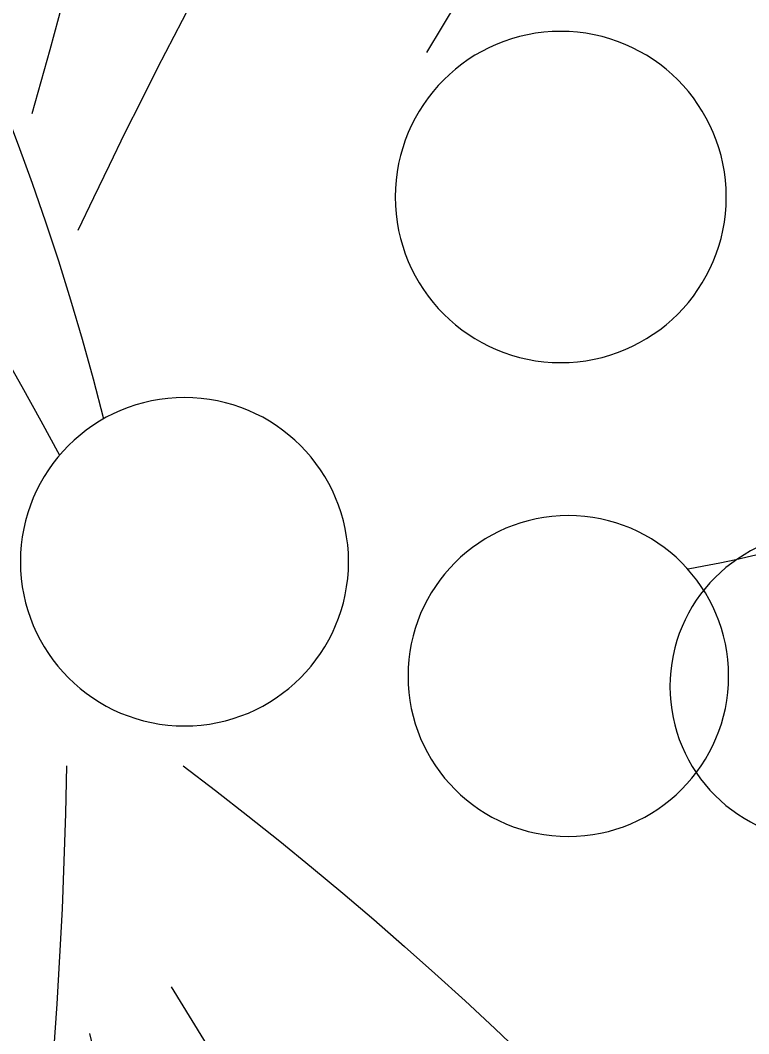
# Model space of a CAD drawing. Header units: millimetres. Extents: x 5357 to 201988, y -16345 to 109895.
# Drawn here: x 60484.8 to 60564, y 53661.4 to 53771.5 of the extents above; entities that cross this region are included whole.
import ezdxf

# ---------------------------------------------------------------- set-up
doc = ezdxf.new("R2010")
doc.units = ezdxf.units.MM
for name, color, linetype, lineweight in [('A-ANNO-DIMS', 211, 'Continuous', 9), ('A-ANNO-DIMS-220', 211, 'Continuous', 9), ('G-IMPT', 8, 'Continuous', 9), ('G-IMPT-4', 7, 'Continuous', 9), ('L-PLNT', 71, 'Continuous', 9)]:
    doc.layers.add(name, color=color, linetype=linetype, lineweight=lineweight)
doc.styles.add('Arial_1', font='arial_0.ttf', dxfattribs={"height": 0.0225})
doc.styles.add('Arial_4', font='arial_0.ttf', dxfattribs={"width": 0.9, "height": 660})
doc.dimstyles.new('1_Dim_chi_tiet_khu_đất_2', dxfattribs={"dimscale": 304.8, "dimtxt": 673.371204, "dimasz": 0.866142, "dimexe": 0.721785, "dimexo": 0.0625, "dimgap": 0.072178, "dimtad": 1, "dimdec": 0, "dimrnd": 5, "dimzin": 0, "dimdsep": 46, "dimtxsty": 'Arial_4', "dimblk1": 'OBLIQUE', "dimblk2": 'OBLIQUE', "dimsah": 1, "dimcen": 0.09, "dimdle": 0.721785, "dimazin": 0, "dimtfac": 1, "dimtdec": 4, "dimtix": 1, "dimtmove": 0, "dimatfit": 3, "dimfxl": 2.165354, "dimfxlon": 1, "dimtvp": 1, "dimtolj": 1, "dimtzin": 0, "dimarcsym": 2})

# ---------------------------------------------------------------- blocks, each defined once
blk = doc.blocks.new('CAY DUA VAN PHAT - CAY DUA VAN PHAT_dwg-V820-TKCS_MB SÂN ĐƯỜNG NỘI BỘ')
at = {"layer": 'G-IMPT'}
for centre, radius in [((672.09, 720.8), 35.68), ((592.84, 638.98), 35.99), ((696.93, 637.33), 34.85), ((699.2, 581.75), 33.48)]:
    blk.add_circle(centre, radius, dxfattribs=at)
for centre, radius, start, end in [((1228.07, 1817.95), 1216.67, 215.97087, 241.57597), ((779.81, 1288.74), 567.56, 199.0692, 255.8486), ((695.3, 1884.13), 1137.9, 271.06337, 304.27673), ((311.62, 1657.04), 940.58, 258.21063, 286.24623), ((1139.97, -402.53), 1267.2, 115.21824, 137.85612), ((594.66, -15.71), 778.16, 34.31144, 76.62972), ((-3577.96, -6349.72), 8299.95, 54.668041, 58.453572), ((1382.22, 1223.79), 834.25, 217.05305, 255.81229), ((17875.27, -28108.81), 33583.9, 121.033453, 121.755144), ((308.23, 679.24), 371.77, 314.9337, 349.47)]:
    blk.add_arc(centre, radius, start, end, dxfattribs=at)
at = {"layer": 'G-IMPT-4', "insert": (584.27, 598.11), "char_height": 0.0225, "width": 0.3336, "attachment_point": 1, "rotation": 180, "line_spacing_factor": 0.941778, "style": 'Arial_1'}
blk.add_mtext('KTS.Vo nguyen Loc', dxfattribs=at)
blk = doc.blocks.new('CAY DUA VAN PHAT - CAY DUA VAN PHAT-V821-TKCS_MB SÂN ĐƯỜNG NỘI BỘ')
at = {"extrusion": (0, 0, -1), "xscale": 0.5, "yscale": 0.5, "zscale": -0.5, "rotation": 180}
blk.add_blockref('CAY DUA VAN PHAT - CAY DUA VAN PHAT_dwg-V820-TKCS_MB SÂN ĐƯỜNG NỘI BỘ', (151.82, 370.52), dxfattribs=at)
blk = doc.blocks.new('DIMBLOCK34-TKCS_MB SÂN ĐƯỜNG NỘI BỘ')
at = {"layer": 'A-ANNO-DIMS-220'}
for p, q in [((60652.56, 53627.65), (60652.56, 52747.65)), ((60652.56, 52967.65), (60652.56, 53627.65)), ((100252.56, 53627.65), (100252.56, 52747.65)), ((100252.56, 52967.65), (100252.56, 53627.65)), ((60432.56, 52967.65), (100472.56, 52967.65))]:
    blk.add_line(p, q, dxfattribs=at)
at = {"layer": 'A-ANNO-DIMS-220', "lineweight": 25}
for p, q in [((60652.56, 52967.65), (60784.56, 53099.65)), ((100252.56, 52967.65), (100384.56, 53099.65)), ((60652.56, 52967.65), (60520.56, 52835.65)), ((100252.56, 52967.65), (100120.56, 52835.65))]:
    blk.add_line(p, q, dxfattribs=at)
at = {"layer": 'A-ANNO-DIMS-220', "color": 0, "insert": (79313.01, 53846.48), "char_height": 660, "width": 2734.923, "attachment_point": 1, "line_spacing_factor": 0.941778, "style": 'Arial_4'}
blk.add_mtext('39600', dxfattribs=at)
blk = doc.blocks.new('_Oblique')
at = {"color": 0, "linetype": 'ByBlock', "lineweight": -2}
blk.add_line((-0.5, -0.5), (0.5, 0.5), dxfattribs=at)

msp = doc.modelspace()

# ---------------------------------------------------------------- block references
at = {"layer": 'L-PLNT', "rotation": 270.0000000000003}
msp.add_blockref('CAY DUA VAN PHAT - CAY DUA VAN PHAT-V821-TKCS_MB SÂN ĐƯỜNG NỘI BỘ', (60492.56, 53896.94), dxfattribs=at)

# ---------------------------------------------------------------- dimensions: what is measured, and where the dimension line sits
at = {"layer": 'A-ANNO-DIMS'}
dim = msp.add_linear_dim(base=(100252.56, 52967.65), p1=(60652.56, 53627.65), p2=(100252.56, 53627.65), dimstyle='1_Dim_chi_tiet_khu_đất_2', override={"dimpost": '<>', "dimfxl": 39600}, dxfattribs=at)
dim.commit()
dim.dimension.update_dxf_attribs({"geometry": 'DIMBLOCK34-TKCS_MB SÂN ĐƯỜNG NỘI BỘ', "text_midpoint": (80452.56, 53326.85)})

doc.saveas('drawing.dxf')
